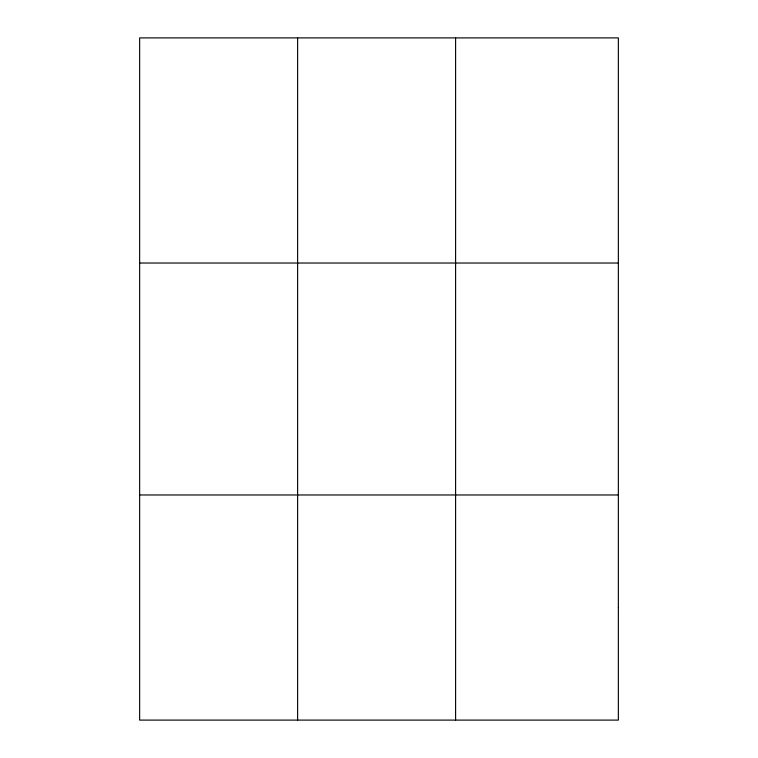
<?xml version="1.0" encoding="UTF-8"?>
<svg xmlns="http://www.w3.org/2000/svg" width="758" height="758" viewBox="0 0 758 758"><rect width="100%" height="100%" fill="white"/><g stroke="black" fill="none" stroke-linecap="round" stroke-linejoin="round"><path stroke-width="1.14" d="M297.619 37.9L297.619 720.1M455.596 37.9L455.596 720.1M139.643 263.026L618.357 263.026M139.643 494.974L618.357 494.974M618.357 607.537L618.357 720.1L139.643 720.1L139.643 37.9L618.357 37.9L618.357 607.537"/></g></svg>
